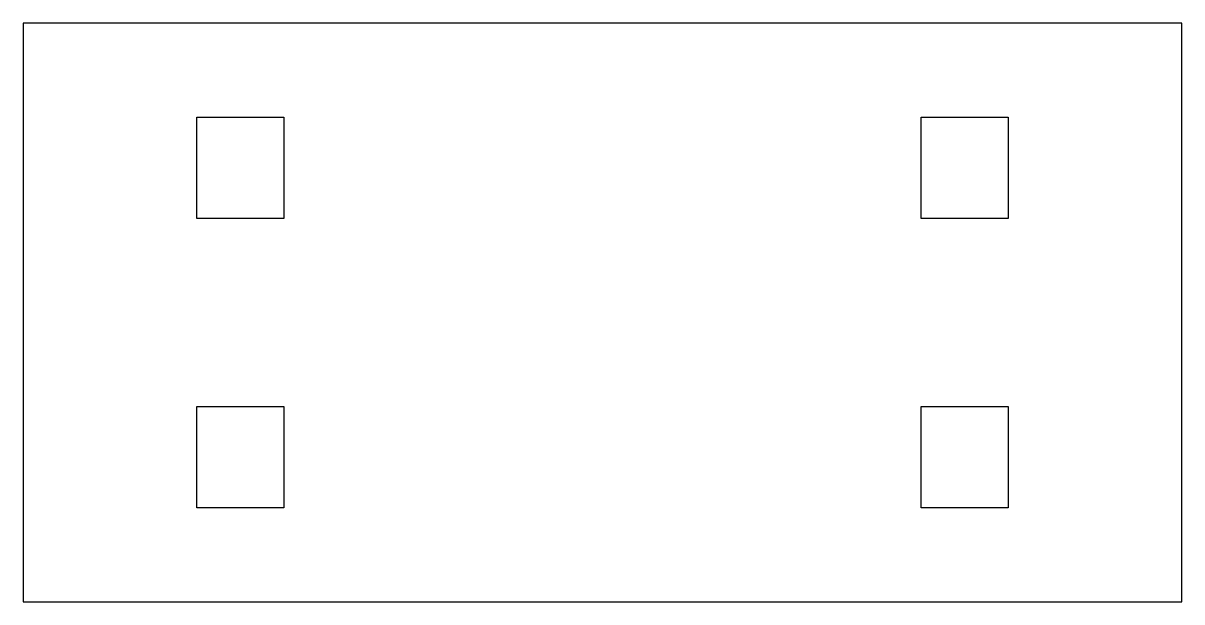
# Model space of a CAD drawing. Header units: millimetres. Extents: x -160 to -80, y -20 to 20.
import ezdxf

# ---------------------------------------------------------------- set-up
doc = ezdxf.new("R2010")
doc.units = ezdxf.units.MM
doc.layers.get('0').update_dxf_attribs({"linetype": 'CONTINUOUS'})

msp = doc.modelspace()

# ---------------------------------------------------------------- linework, layer by layer
for points in [[(-160, 20), (-160, -20), (-80, -20), (-80, 20)], [(-142, 13.5), (-142, 6.5), (-148, 6.5), (-148, 13.5)], [(-92, 13.5), (-92, 6.5), (-98, 6.5), (-98, 13.5)], [(-142, -6.5), (-142, -13.5), (-148, -13.5), (-148, -6.5)], [(-92, -6.5), (-92, -13.5), (-98, -13.5), (-98, -6.5)]]:
    msp.add_lwpolyline(points, close=True)

doc.saveas('drawing.dxf')
